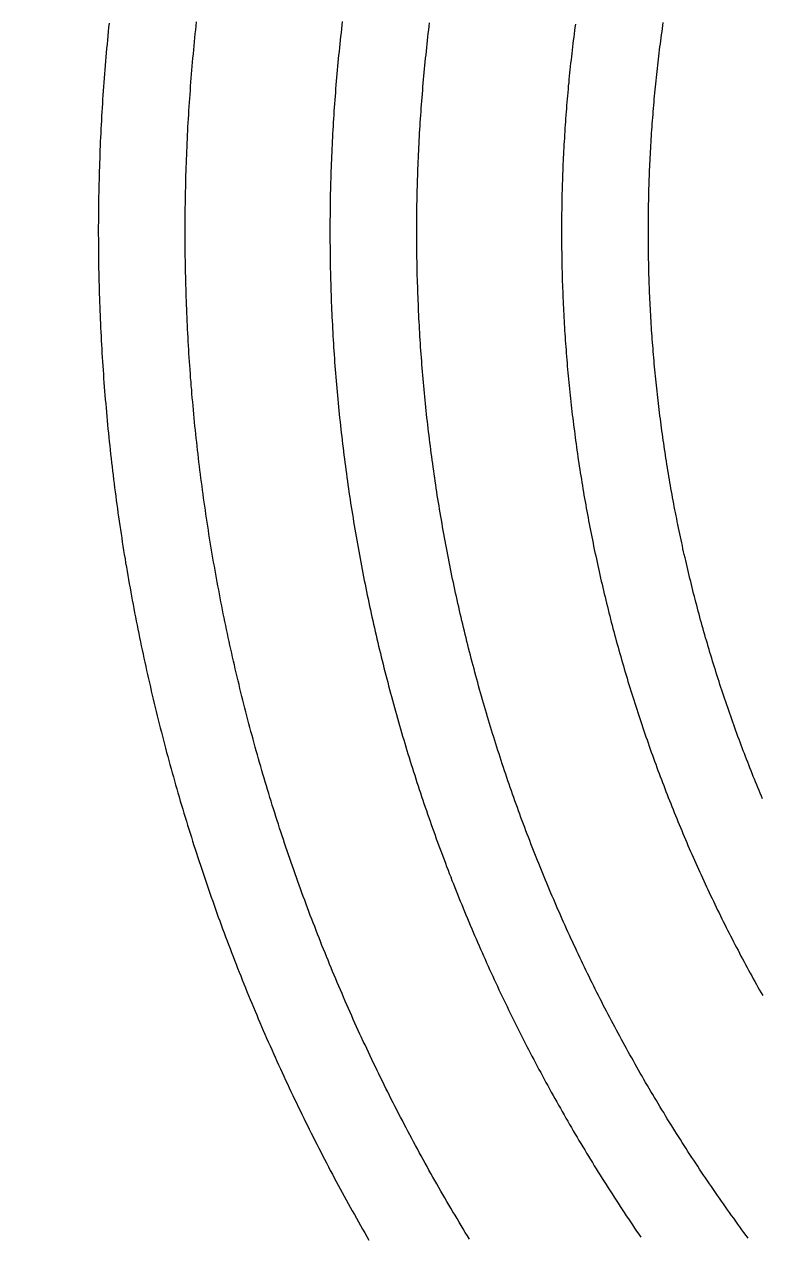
# Model space of a CAD drawing. Header units: inches. Extents: x -43479 to 56521, y -44741 to 59530.
# Drawn here: x 855 to 1873, y 37830 to 39505 of the extents above; entities that cross this region are included whole.
import ezdxf

# ---------------------------------------------------------------- set-up
doc = ezdxf.new("R2010")
doc.units = ezdxf.units.IN
doc.header["$MEASUREMENT"] = 0

# ---------------------------------------------------------------- blocks, each defined once
blk = doc.blocks.new('kanishk_spiralEditV1')
for points in [[(-28.2, 1094.1), (-28.8, 1099.9), (-29.4, 1105.7), (-29.9, 1111.6), (-30.5, 1117.4), (-31, 1123.2), (-31.6, 1129.1), (-32.1, 1134.9), (-32.6, 1140.7), (-33.1, 1146.6), (-33.6, 1152.4), (-34.1, 1158.2), (-34.5, 1164.1), (-35, 1169.9), (-35.4, 1175.7), (-35.9, 1181.6), (-36.3, 1187.4), (-36.7, 1193.3), (-37.1, 1199.1), (-37.4, 1204.9), (-37.8, 1210.8), (-38.2, 1216.6), (-38.5, 1222.5), (-38.8, 1228.3), (-39.1, 1234.2), (-39.4, 1240), (-39.7, 1245.8), (-40, 1251.7), (-40.3, 1257.5), (-40.5, 1263.4), (-40.8, 1269.2), (-41, 1275.1), (-41.2, 1280.9), (-41.4, 1286.8), (-41.6, 1292.6), (-41.8, 1298.5), (-42, 1304.3), (-42.1, 1310.2), (-42.3, 1316), (-42.4, 1321.8), (-42.5, 1327.7), (-42.6, 1333.5), (-42.7, 1339.4), (-42.8, 1345.2), (-42.9, 1351.1), (-43, 1356.9), (-43, 1362.8), (-43, 1368.6), (-43.1, 1374.5), (-43.1, 1380.3), (-43.1, 1386.2), (-43, 1392), (-43, 1397.9), (-43, 1403.7), (-42.9, 1409.5), (-42.9, 1415.4), (-42.8, 1421.2), (-42.7, 1427.1), (-42.6, 1432.9), (-42.5, 1438.8), (-42.4, 1444.6), (-42.2, 1450.4), (-42.1, 1456.3), (-41.9, 1462.1), (-41.7, 1468), (-41.6, 1473.8), (-41.4, 1479.7), (-41.1, 1485.5), (-40.9, 1491.3), (-40.7, 1497.2), (-40.4, 1503), (-40.2, 1508.8), (-39.9, 1514.7), (-39.6, 1520.5), (-39.3, 1526.3), (-39, 1532.2), (-38.7, 1538), (-38.4, 1543.8), (-38, 1549.7), (-37.7, 1555.5), (-37.3, 1561.3), (-36.9, 1567.1), (-36.5, 1573), (-36.1, 1578.8), (-35.7, 1584.6), (-35.3, 1590.4), (-34.8, 1596.3), (-34.4, 1602.1), (-33.9, 1607.9), (-33.4, 1613.7), (-32.9, 1619.5), (-32.4, 1625.4), (-31.9, 1631.2), (-31.4, 1637), (-30.8, 1642.8), (-30.3, 1648.6), (-29.7, 1654.4), (-29.2, 1660.2), (-28.6, 1666), (-28, 1671.8), (-27.3, 1677.6), (-26.7, 1683.4), (-26.1, 1689.2), (-25.4, 1695), (-24.8, 1700.8), (-24.1, 1706.6), (-23.4, 1712.4), (-22.7, 1718.2), (-22, 1724), (-21.3, 1729.8), (-20.6, 1735.6), (-19.8, 1741.4), (-19.1, 1747.1), (-18.3, 1752.9), (-17.5, 1758.7), (-16.7, 1764.5), (-15.9, 1770.3), (-15.1, 1776), (-14.2, 1781.8), (-13.4, 1787.6), (-12.6, 1793.3), (-11.7, 1799.1), (-10.8, 1804.9), (-9.9, 1810.6), (-9, 1816.4), (-8.1, 1822.1), (-7.2, 1827.9), (-6.2, 1833.6), (-5.3, 1839.4), (-4.3, 1845.1), (-3.3, 1850.9), (-2.4, 1856.6), (-1.4, 1862.4), (-0.3, 1868.1), (0.7, 1873.9), (1.7, 1879.6), (2.8, 1885.3), (3.8, 1891.1), (4.9, 1896.8), (6, 1902.5), (7.1, 1908.2), (8.2, 1913.9), (9.3, 1919.7), (10.4, 1925.4), (11.6, 1931.1), (12.7, 1936.8), (13.9, 1942.5), (15.1, 1948.2), (16.2, 1953.9), (17.5, 1959.6), (18.7, 1965.3), (19.9, 1971), (21.1, 1976.7), (22.4, 1982.4), (23.6, 1988.1), (24.9, 1993.7), (26.2, 1999.4), (27.5, 2005.1), (28.8, 2010.8), (30.1, 2016.4), (31.5, 2022.1), (32.8, 2027.8), (34.2, 2033.4), (35.5, 2039.1), (36.9, 2044.7), (38.3, 2050.4), (39.7, 2056), (41.1, 2061.7), (42.5, 2067.3), (44, 2073), (45.4, 2078.6), (46.9, 2084.2), (48.4, 2089.9), (49.8, 2095.5), (51.3, 2101.1), (52.9, 2106.7), (54.4, 2112.4), (55.9, 2118), (57.5, 2123.6), (59, 2129.2), (60.6, 2134.8), (62.2, 2140.4), (63.7, 2146), (65.3, 2151.6), (67, 2157.2), (68.6, 2162.7), (70.2, 2168.3), (71.9, 2173.9), (73.5, 2179.5), (75.2, 2185), (76.9, 2190.6), (78.6, 2196.2), (80.3, 2201.7), (82, 2207.3), (83.7, 2212.8), (85.5, 2218.4), (87.2, 2223.9), (89, 2229.5), (90.8, 2235), (92.6, 2240.5), (94.4, 2246.1), (96.2, 2251.6), (98, 2257.1), (99.8, 2262.6), (101.7, 2268.1), (103.5, 2273.6), (105.4, 2279.1), (107.3, 2284.6), (109.2, 2290.1), (111.1, 2295.6), (113, 2301.1), (114.9, 2306.6), (116.8, 2312.1), (118.8, 2317.5), (120.8, 2323), (122.7, 2328.5), (124.7, 2333.9), (126.7, 2339.4), (128.7, 2344.8), (130.7, 2350.3), (132.8, 2355.7), (134.8, 2361.2), (136.8, 2366.6), (138.9, 2372), (141, 2377.5), (143.1, 2382.9), (145.2, 2388.3), (147.3, 2393.7), (149.4, 2399.1), (151.5, 2404.5), (153.6, 2409.9), (155.8, 2415.3), (158, 2420.7), (160.1, 2426.1), (162.3, 2431.5), (164.5, 2436.8), (166.7, 2442.2), (168.9, 2447.6), (171.2, 2452.9), (173.4, 2458.3), (175.7, 2463.6), (177.9, 2469), (180.2, 2474.3), (182.5, 2479.6), (184.8, 2485), (187.1, 2490.3), (189.4, 2495.6), (191.7, 2500.9), (194.1, 2506.2), (196.4, 2511.5), (198.8, 2516.8), (201.2, 2522.1), (203.6, 2527.4), (206, 2532.7), (208.4, 2538), (210.8, 2543.2), (213.2, 2548.5), (215.6, 2553.8), (218.1, 2559), (220.6, 2564.3), (223, 2569.5), (225.5, 2574.8), (228, 2580), (230.5, 2585.2), (233, 2590.5), (235.6, 2595.7), (238.1, 2600.9), (240.6, 2606.1), (243.2, 2611.3), (245.8, 2616.5), (248.4, 2621.7), (250.9, 2626.9), (253.5, 2632.1), (256.2, 2637.2), (258.8, 2642.4), (261.4, 2647.6), (264.1, 2652.7), (266.7, 2657.9), (269.4, 2663), (272.1, 2668.2), (274.7, 2673.3), (277.4, 2678.4), (280.2, 2683.5), (282.9, 2688.7), (285.6, 2693.8), (288.3, 2698.9), (291.1, 2704), (293.9, 2709.1), (296.6, 2714.1), (299.4, 2719.2), (302.2, 2724.3), (305, 2729.4), (307.8, 2734.4), (310.7, 2739.5), (313.5, 2744.5), (316.3, 2749.6), (319.2, 2754.6), (322.1, 2759.6), (324.9, 2764.7), (327.8, 2769.7), (330.7, 2774.7)], [(294, 1091.6), (293.4, 1096.8), (292.8, 1101.9), (292.2, 1107.1), (291.6, 1112.2), (291.1, 1117.4), (290.5, 1122.5), (290, 1127.7), (289.5, 1132.9), (288.9, 1138), (288.4, 1143.2), (287.9, 1148.4), (287.5, 1153.5), (287, 1158.7), (286.5, 1163.8), (286.1, 1169), (285.6, 1174.2), (285.2, 1179.3), (284.8, 1184.5), (284.4, 1189.7), (284, 1194.9), (283.6, 1200), (283.2, 1205.2), (282.8, 1210.4), (282.5, 1215.5), (282.1, 1220.7), (281.8, 1225.9), (281.5, 1231.1), (281.2, 1236.2), (280.9, 1241.4), (280.6, 1246.6), (280.3, 1251.7), (280, 1256.9), (279.8, 1262.1), (279.5, 1267.3), (279.3, 1272.5), (279.1, 1277.6), (278.9, 1282.8), (278.7, 1288), (278.5, 1293.2), (278.3, 1298.3), (278.1, 1303.5), (278, 1308.7), (277.8, 1313.9), (277.7, 1319), (277.5, 1324.2), (277.4, 1329.4), (277.3, 1334.6), (277.2, 1339.8), (277.2, 1344.9), (277.1, 1350.1), (277, 1355.3), (277, 1360.5), (276.9, 1365.6), (276.9, 1370.8), (276.9, 1376), (276.9, 1381.2), (276.9, 1386.3), (276.9, 1391.5), (276.9, 1396.7), (277, 1401.9), (277, 1407), (277.1, 1412.2), (277.1, 1417.4), (277.2, 1422.6), (277.3, 1427.7), (277.4, 1432.9), (277.5, 1438.1), (277.6, 1443.3), (277.8, 1448.4), (277.9, 1453.6), (278.1, 1458.8), (278.2, 1464), (278.4, 1469.1), (278.6, 1474.3), (278.8, 1479.5), (279, 1484.6), (279.2, 1489.8), (279.5, 1495), (279.7, 1500.1), (280, 1505.3), (280.2, 1510.5), (280.5, 1515.6), (280.8, 1520.8), (281.1, 1525.9), (281.4, 1531.1), (281.7, 1536.3), (282, 1541.4), (282.4, 1546.6), (282.7, 1551.7), (283.1, 1556.9), (283.4, 1562), (283.8, 1567.2), (284.2, 1572.4), (284.6, 1577.5), (285, 1582.7), (285.5, 1587.8), (285.9, 1593), (286.3, 1598.1), (286.8, 1603.3), (287.3, 1608.4), (287.8, 1613.5), (288.2, 1618.7), (288.7, 1623.8), (289.3, 1629), (289.8, 1634.1), (290.3, 1639.2), (290.9, 1644.4), (291.4, 1649.5), (292, 1654.7), (292.6, 1659.8), (293.1, 1664.9), (293.7, 1670), (294.3, 1675.2), (295, 1680.3), (295.6, 1685.4), (296.2, 1690.5), (296.9, 1695.7), (297.5, 1700.8), (298.2, 1705.9), (298.9, 1711), (299.6, 1716.1), (300.3, 1721.3), (301, 1726.4), (301.7, 1731.5), (302.5, 1736.6), (303.2, 1741.7), (304, 1746.8), (304.8, 1751.9), (305.5, 1757), (306.3, 1762.1), (307.1, 1767.2), (307.9, 1772.3), (308.8, 1777.4), (309.6, 1782.5), (310.4, 1787.6), (311.3, 1792.7), (312.1, 1797.7), (313, 1802.8), (313.9, 1807.9), (314.8, 1813), (315.7, 1818.1), (316.6, 1823.1), (317.6, 1828.2), (318.5, 1833.3), (319.4, 1838.3), (320.4, 1843.4), (321.4, 1848.5), (322.4, 1853.5), (323.3, 1858.6), (324.3, 1863.7), (325.4, 1868.7), (326.4, 1873.8), (327.4, 1878.8), (328.5, 1883.9), (329.5, 1888.9), (330.6, 1894), (331.7, 1899), (332.7, 1904), (333.8, 1909.1), (334.9, 1914.1), (336.1, 1919.1), (337.2, 1924.2), (338.3, 1929.2), (339.5, 1934.2), (340.6, 1939.2), (341.8, 1944.2), (343, 1949.3), (344.2, 1954.3), (345.4, 1959.3), (346.6, 1964.3), (347.8, 1969.3), (349, 1974.3), (350.3, 1979.3), (351.5, 1984.3), (352.8, 1989.3), (354.1, 1994.3), (355.4, 1999.3), (356.7, 2004.2), (358, 2009.2), (359.3, 2014.2), (360.6, 2019.2), (361.9, 2024.1), (363.3, 2029.1), (364.6, 2034.1), (366, 2039), (367.4, 2044), (368.8, 2049), (370.2, 2053.9), (371.6, 2058.9), (373, 2063.8), (374.4, 2068.7), (375.9, 2073.7), (377.3, 2078.6), (378.8, 2083.6), (380.3, 2088.5), (381.7, 2093.4), (383.2, 2098.3), (384.7, 2103.3), (386.2, 2108.2), (387.8, 2113.1), (389.3, 2118), (390.8, 2122.9), (392.4, 2127.8), (394, 2132.7), (395.5, 2137.6), (397.1, 2142.5), (398.7, 2147.4), (400.3, 2152.3), (401.9, 2157.2), (403.5, 2162), (405.2, 2166.9), (406.8, 2171.8), (408.5, 2176.7), (410.1, 2181.5), (411.8, 2186.4), (413.5, 2191.2), (415.2, 2196.1), (416.9, 2200.9), (418.6, 2205.8), (420.3, 2210.6), (422.1, 2215.5), (423.8, 2220.3), (425.6, 2225.1), (427.3, 2230), (429.1, 2234.8), (430.9, 2239.6), (432.7, 2244.4), (434.5, 2249.2), (436.3, 2254), (438.1, 2258.8), (440, 2263.6), (441.8, 2268.4), (443.7, 2273.2), (445.5, 2278), (447.4, 2282.8), (449.3, 2287.6), (451.2, 2292.3), (453.1, 2297.1), (455, 2301.9), (456.9, 2306.6), (458.9, 2311.4), (460.8, 2316.1), (462.8, 2320.9), (464.7, 2325.6), (466.7, 2330.4), (468.7, 2335.1), (470.7, 2339.8), (472.7, 2344.6), (474.7, 2349.3), (476.7, 2354), (478.8, 2358.7), (480.8, 2363.4), (482.9, 2368.1), (484.9, 2372.8), (487, 2377.5), (489.1, 2382.2), (491.2, 2386.9), (493.3, 2391.6), (495.4, 2396.3), (497.5, 2400.9), (499.6, 2405.6), (501.8, 2410.3), (503.9, 2414.9), (506.1, 2419.6), (508.2, 2424.2), (510.4, 2428.9), (512.6, 2433.5), (514.8, 2438.2), (517, 2442.8), (519.2, 2447.4), (521.5, 2452), (523.7, 2456.6), (525.9, 2461.3), (528.2, 2465.9), (530.5, 2470.5), (532.7, 2475.1), (535, 2479.6), (537.3, 2484.2), (539.6, 2488.8), (541.9, 2493.4), (544.3, 2498), (546.6, 2502.5), (548.9, 2507.1), (551.3, 2511.6), (553.6, 2516.2), (556, 2520.7), (558.4, 2525.3), (560.8, 2529.8), (563.2, 2534.3), (565.6, 2538.9), (568, 2543.4), (570.4, 2547.9), (572.9, 2552.4), (575.3, 2556.9), (577.8, 2561.4), (580.2, 2565.9), (582.7, 2570.4), (585.2, 2574.9), (587.7, 2579.3), (590.2, 2583.8), (592.7, 2588.3), (595.2, 2592.7), (597.7, 2597.2), (600.3, 2601.6), (602.8, 2606.1), (605.4, 2610.5), (607.9, 2614.9), (610.5, 2619.4), (613.1, 2623.8), (615.7, 2628.2), (618.3, 2632.6), (620.9, 2637), (623.5, 2641.4), (626.1, 2645.8), (628.8, 2650.2), (631.4, 2654.6), (634.1, 2659), (636.7, 2663.3), (639.4, 2667.7), (642.1, 2672), (644.8, 2676.4), (647.5, 2680.7), (650.2, 2685.1), (652.9, 2689.4), (655.6, 2693.8), (658.4, 2698.1), (661.1, 2702.4), (663.9, 2706.7), (666.6, 2711), (669.4, 2715.3), (672.2, 2719.6), (675, 2723.9), (677.8, 2728.2), (680.6, 2732.4), (683.4, 2736.7), (686.2, 2741), (689.1, 2745.2), (691.9, 2749.5), (694.8, 2753.7), (697.6, 2758), (700.5, 2762.2), (703.4, 2766.4), (706.2, 2770.6)], [(616, 1095.3), (615.4, 1099.8), (614.8, 1104.3), (614.2, 1108.8), (613.6, 1113.3), (613.1, 1117.8), (612.5, 1122.2), (612, 1126.7), (611.5, 1131.2), (610.9, 1135.7), (610.4, 1140.2), (609.9, 1144.7), (609.4, 1149.2), (608.9, 1153.7), (608.5, 1158.2), (608, 1162.7), (607.5, 1167.1), (607.1, 1171.6), (606.7, 1176.1), (606.2, 1180.6), (605.8, 1185.1), (605.4, 1189.6), (605, 1194.1), (604.6, 1198.6), (604.2, 1203.1), (603.9, 1207.6), (603.5, 1212.1), (603.2, 1216.6), (602.8, 1221.1), (602.5, 1225.6), (602.2, 1230.1), (601.8, 1234.6), (601.5, 1239.1), (601.2, 1243.6), (601, 1248.2), (600.7, 1252.7), (600.4, 1257.2), (600.2, 1261.7), (599.9, 1266.2), (599.7, 1270.7), (599.4, 1275.2), (599.2, 1279.7), (599, 1284.2), (598.8, 1288.7), (598.6, 1293.2), (598.4, 1297.7), (598.3, 1302.2), (598.1, 1306.7), (598, 1311.2), (597.8, 1315.8), (597.7, 1320.3), (597.6, 1324.8), (597.4, 1329.3), (597.3, 1333.8), (597.2, 1338.3), (597.1, 1342.8), (597.1, 1347.3), (597, 1351.8), (596.9, 1356.3), (596.9, 1360.8), (596.9, 1365.3), (596.8, 1369.8), (596.8, 1374.4), (596.8, 1378.9), (596.8, 1383.4), (596.8, 1387.9), (596.8, 1392.4), (596.8, 1396.9), (596.9, 1401.4), (596.9, 1405.9), (597, 1410.4), (597, 1414.9), (597.1, 1419.4), (597.2, 1423.9), (597.3, 1428.4), (597.4, 1432.9), (597.5, 1437.4), (597.6, 1441.9), (597.8, 1446.4), (597.9, 1450.9), (598, 1455.4), (598.2, 1459.9), (598.4, 1464.4), (598.5, 1468.9), (598.7, 1473.4), (598.9, 1477.9), (599.1, 1482.4), (599.4, 1486.9), (599.6, 1491.4), (599.8, 1495.9), (600.1, 1500.4), (600.3, 1504.9), (600.6, 1509.4), (600.8, 1513.9), (601.1, 1518.4), (601.4, 1522.9), (601.7, 1527.4), (602, 1531.8), (602.3, 1536.3), (602.7, 1540.8), (603, 1545.3), (603.4, 1549.8), (603.7, 1554.3), (604.1, 1558.8), (604.4, 1563.2), (604.8, 1567.7), (605.2, 1572.2), (605.6, 1576.7), (606, 1581.2), (606.5, 1585.6), (606.9, 1590.1), (607.3, 1594.6), (607.8, 1599.1), (608.2, 1603.5), (608.7, 1608), (609.2, 1612.5), (609.7, 1616.9), (610.2, 1621.4), (610.7, 1625.9), (611.2, 1630.3), (611.7, 1634.8), (612.2, 1639.3), (612.8, 1643.7), (613.3, 1648.2), (613.9, 1652.6), (614.5, 1657.1), (615.1, 1661.6), (615.6, 1666), (616.2, 1670.5), (616.9, 1674.9), (617.5, 1679.4), (618.1, 1683.8), (618.7, 1688.3), (619.4, 1692.7), (620, 1697.1), (620.7, 1701.6), (621.4, 1706), (622.1, 1710.5), (622.7, 1714.9), (623.4, 1719.3), (624.2, 1723.8), (624.9, 1728.2), (625.6, 1732.6), (626.3, 1737.1), (627.1, 1741.5), (627.8, 1745.9), (628.6, 1750.3), (629.4, 1754.8), (630.2, 1759.2), (631, 1763.6), (631.8, 1768), (632.6, 1772.4), (633.4, 1776.8), (634.2, 1781.2), (635.1, 1785.6), (635.9, 1790), (636.8, 1794.5), (637.6, 1798.9), (638.5, 1803.3), (639.4, 1807.7), (640.3, 1812), (641.2, 1816.4), (642.1, 1820.8), (643, 1825.2), (644, 1829.6), (644.9, 1834), (645.9, 1838.4), (646.8, 1842.8), (647.8, 1847.1), (648.8, 1851.5), (649.7, 1855.9), (650.7, 1860.3), (651.7, 1864.6), (652.8, 1869), (653.8, 1873.3), (654.8, 1877.7), (655.9, 1882.1), (656.9, 1886.4), (658, 1890.8), (659, 1895.1), (660.1, 1899.5), (661.2, 1903.8), (662.3, 1908.2), (663.4, 1912.5), (664.5, 1916.9), (665.6, 1921.2), (666.8, 1925.5), (667.9, 1929.9), (669, 1934.2), (670.2, 1938.5), (671.4, 1942.8), (672.5, 1947.2), (673.7, 1951.5), (674.9, 1955.8), (676.1, 1960.1), (677.3, 1964.4), (678.6, 1968.7), (679.8, 1973), (681, 1977.3), (682.3, 1981.6), (683.5, 1985.9), (684.8, 1990.2), (686.1, 1994.5), (687.4, 1998.8), (688.6, 2003.1), (690, 2007.4), (691.3, 2011.6), (692.6, 2015.9), (693.9, 2020.2), (695.2, 2024.5), (696.6, 2028.7), (697.9, 2033), (699.3, 2037.3), (700.7, 2041.5), (702.1, 2045.8), (703.5, 2050), (704.9, 2054.3), (706.3, 2058.5), (707.7, 2062.8), (709.1, 2067), (710.5, 2071.2), (712, 2075.5), (713.4, 2079.7), (714.9, 2083.9), (716.4, 2088.1), (717.8, 2092.4), (719.3, 2096.6), (720.8, 2100.8), (722.3, 2105), (723.8, 2109.2), (725.4, 2113.4), (726.9, 2117.6), (728.4, 2121.8), (730, 2126), (731.5, 2130.2), (733.1, 2134.4), (734.7, 2138.6), (736.3, 2142.7), (737.9, 2146.9), (739.5, 2151.1), (741.1, 2155.2), (742.7, 2159.4), (744.3, 2163.6), (745.9, 2167.7), (747.6, 2171.9), (749.2, 2176), (750.9, 2180.2), (752.6, 2184.3), (754.2, 2188.5), (755.9, 2192.6), (757.6, 2196.7), (759.3, 2200.8), (761, 2205), (762.8, 2209.1), (764.5, 2213.2), (766.2, 2217.3), (768, 2221.4), (769.7, 2225.5), (771.5, 2229.6), (773.3, 2233.7), (775, 2237.8), (776.8, 2241.9), (778.6, 2246), (780.4, 2250.1), (782.2, 2254.2), (784.1, 2258.2), (785.9, 2262.3), (787.7, 2266.4), (789.6, 2270.4), (791.4, 2274.5), (793.3, 2278.5), (795.2, 2282.6), (797.1, 2286.6), (799, 2290.7), (800.9, 2294.7), (802.8, 2298.7), (804.7, 2302.8), (806.6, 2306.8), (808.5, 2310.8), (810.5, 2314.8), (812.4, 2318.8), (814.4, 2322.8), (816.3, 2326.8), (818.3, 2330.8), (820.3, 2334.8), (822.3, 2338.8), (824.3, 2342.8), (826.3, 2346.8), (828.3, 2350.7), (830.3, 2354.7), (832.4, 2358.7), (834.4, 2362.6), (836.4, 2366.6), (838.5, 2370.6), (840.6, 2374.5), (842.6, 2378.4), (844.7, 2382.4), (846.8, 2386.3), (848.9, 2390.3), (851, 2394.2), (853.1, 2398.1), (855.2, 2402), (857.4, 2405.9), (859.5, 2409.8), (861.6, 2413.7), (863.8, 2417.6), (866, 2421.5), (868.1, 2425.4), (870.3, 2429.3), (872.5, 2433.2), (874.7, 2437.1)], [(874.5, 2165.4), (872.9, 2161.5), (871.3, 2157.6), (869.7, 2153.7), (868, 2149.8), (866.4, 2145.9), (864.9, 2142), (863.3, 2138.1), (861.7, 2134.2), (860.1, 2130.3), (858.6, 2126.4), (857, 2122.4), (855.5, 2118.5), (854, 2114.6), (852.4, 2110.7), (850.9, 2106.7), (849.4, 2102.8), (847.9, 2098.8), (846.4, 2094.9), (844.9, 2091), (843.5, 2087), (842, 2083.1), (840.5, 2079.1), (839.1, 2075.1), (837.7, 2071.2), (836.2, 2067.2), (834.8, 2063.2), (833.4, 2059.3), (832, 2055.3), (830.6, 2051.3), (829.2, 2047.3), (827.8, 2043.3), (826.4, 2039.3), (825, 2035.3), (823.7, 2031.4), (822.3, 2027.4), (821, 2023.3), (819.7, 2019.3), (818.3, 2015.3), (817, 2011.3), (815.7, 2007.3), (814.4, 2003.3), (813.1, 1999.3), (811.8, 1995.3), (810.5, 1991.2), (809.3, 1987.2), (808, 1983.2), (806.8, 1979.1), (805.5, 1975.1), (804.3, 1971.1), (803.1, 1967), (801.9, 1963), (800.6, 1958.9), (799.4, 1954.9), (798.3, 1950.8), (797.1, 1946.8), (795.9, 1942.7), (794.7, 1938.6), (793.6, 1934.6), (792.4, 1930.5), (791.3, 1926.4), (790.1, 1922.4), (789, 1918.3), (787.9, 1914.2), (786.8, 1910.1), (785.7, 1906.1), (784.6, 1902), (783.5, 1897.9), (782.5, 1893.8), (781.4, 1889.7), (780.3, 1885.6), (779.3, 1881.5), (778.2, 1877.4), (777.2, 1873.3), (776.2, 1869.2), (775.2, 1865.1), (774.2, 1861), (773.2, 1856.9), (772.2, 1852.8), (771.2, 1848.6), (770.2, 1844.5), (769.3, 1840.4), (768.3, 1836.3), (767.4, 1832.2), (766.4, 1828), (765.5, 1823.9), (764.6, 1819.8), (763.7, 1815.6), (762.8, 1811.5), (761.9, 1807.4), (761, 1803.2), (760.1, 1799.1), (759.3, 1794.9), (758.4, 1790.8), (757.5, 1786.6), (756.7, 1782.5), (755.9, 1778.3), (755.1, 1774.2), (754.2, 1770), (753.4, 1765.9), (752.6, 1761.7), (751.8, 1757.6), (751.1, 1753.4), (750.3, 1749.2), (749.5, 1745.1), (748.8, 1740.9), (748, 1736.7), (747.3, 1732.6), (746.6, 1728.4), (745.8, 1724.2), (745.1, 1720), (744.4, 1715.8), (743.7, 1711.7), (743, 1707.5), (742.4, 1703.3), (741.7, 1699.1), (741, 1694.9), (740.4, 1690.7), (739.8, 1686.5), (739.1, 1682.4), (738.5, 1678.2), (737.9, 1674), (737.3, 1669.8), (736.7, 1665.6), (736.1, 1661.4), (735.5, 1657.2), (734.9, 1653), (734.4, 1648.8), (733.8, 1644.6), (733.3, 1640.3), (732.7, 1636.1), (732.2, 1631.9), (731.7, 1627.7), (731.2, 1623.5), (730.7, 1619.3), (730.2, 1615.1), (729.7, 1610.9), (729.2, 1606.6), (728.8, 1602.4), (728.3, 1598.2), (727.9, 1594), (727.4, 1589.8), (727, 1585.5), (726.6, 1581.3), (726.2, 1577.1), (725.8, 1572.9), (725.4, 1568.6), (725, 1564.4), (724.6, 1560.2), (724.2, 1556), (723.9, 1551.7), (723.5, 1547.5), (723.2, 1543.3), (722.8, 1539), (722.5, 1534.8), (722.2, 1530.6), (721.9, 1526.3), (721.6, 1522.1), (721.3, 1517.8), (721, 1513.6), (720.8, 1509.4), (720.5, 1505.1), (720.2, 1500.9), (720, 1496.6), (719.8, 1492.4), (719.5, 1488.1), (719.3, 1483.9), (719.1, 1479.7), (718.9, 1475.4), (718.7, 1471.2), (718.5, 1466.9), (718.4, 1462.7), (718.2, 1458.4), (718, 1454.2), (717.9, 1449.9), (717.8, 1445.7), (717.6, 1441.4), (717.5, 1437.2), (717.4, 1432.9), (717.3, 1428.7), (717.2, 1424.4), (717.1, 1420.2), (717, 1415.9), (717, 1411.7), (716.9, 1407.4), (716.9, 1403.1), (716.8, 1398.9), (716.8, 1394.6), (716.8, 1390.4), (716.8, 1386.1), (716.8, 1381.9), (716.8, 1377.6), (716.8, 1373.4), (716.8, 1369.1), (716.8, 1364.8), (716.9, 1360.6), (716.9, 1356.3), (717, 1352.1), (717, 1347.8), (717.1, 1343.6), (717.2, 1339.3), (717.3, 1335.1), (717.4, 1330.8), (717.5, 1326.5), (717.6, 1322.3), (717.8, 1318), (717.9, 1313.8), (718, 1309.5), (718.2, 1305.3), (718.4, 1301), (718.5, 1296.7), (718.7, 1292.5), (718.9, 1288.2), (719.1, 1284), (719.3, 1279.7), (719.6, 1275.5), (719.8, 1271.2), (720, 1267), (720.3, 1262.7), (720.5, 1258.4), (720.8, 1254.2), (721.1, 1249.9), (721.3, 1245.7), (721.6, 1241.4), (721.9, 1237.2), (722.2, 1232.9), (722.5, 1228.7), (722.9, 1224.4), (723.2, 1220.2), (723.6, 1215.9), (723.9, 1211.7), (724.3, 1207.4), (724.6, 1203.2), (725, 1198.9), (725.4, 1194.7), (725.8, 1190.4), (726.2, 1186.2), (726.6, 1181.9), (727.1, 1177.7), (727.5, 1173.4), (727.9, 1169.2), (728.4, 1165), (728.8, 1160.7), (729.3, 1156.5), (729.8, 1152.2), (730.3, 1148), (730.8, 1143.8), (731.3, 1139.5), (731.8, 1135.3), (732.3, 1131), (732.8, 1126.8), (733.4, 1122.6), (733.9, 1118.3), (734.5, 1114.1), (735.1, 1109.9), (735.6, 1105.6), (736.2, 1101.4), (736.8, 1097.2), (737.4, 1093)], [(854.6, 2772.1), (851.7, 2768.2), (848.8, 2764.3), (846, 2760.4), (843.1, 2756.4), (840.2, 2752.5), (837.4, 2748.6), (834.6, 2744.6), (831.7, 2740.7), (828.9, 2736.7), (826.1, 2732.8), (823.3, 2728.8), (820.5, 2724.8), (817.7, 2720.8), (814.9, 2716.9), (812.1, 2712.9), (809.4, 2708.9), (806.6, 2704.9), (803.9, 2700.9), (801.1, 2696.8), (798.4, 2692.8), (795.7, 2688.8), (792.9, 2684.8), (790.2, 2680.7), (787.5, 2676.7), (784.9, 2672.6), (782.2, 2668.6), (779.5, 2664.5), (776.8, 2660.4), (774.2, 2656.4), (771.5, 2652.3), (768.9, 2648.2), (766.3, 2644.1), (763.6, 2640), (761, 2635.9), (758.4, 2631.8), (755.8, 2627.7), (753.2, 2623.6), (750.6, 2619.4), (748.1, 2615.3), (745.5, 2611.2), (742.9, 2607), (740.4, 2602.9), (737.9, 2598.7), (735.3, 2594.6), (732.8, 2590.4), (730.3, 2586.2), (727.8, 2582.1), (725.3, 2577.9), (722.8, 2573.7), (720.3, 2569.5), (717.9, 2565.3), (715.4, 2561.1), (713, 2556.9), (710.5, 2552.7), (708.1, 2548.5), (705.6, 2544.3), (703.2, 2540), (700.8, 2535.8), (698.4, 2531.6), (696, 2527.3), (693.7, 2523.1), (691.3, 2518.8), (688.9, 2514.6), (686.6, 2510.3), (684.2, 2506), (681.9, 2501.8), (679.5, 2497.5), (677.2, 2493.2), (674.9, 2488.9), (672.6, 2484.6), (670.3, 2480.3), (668, 2476), (665.8, 2471.7), (663.5, 2467.4), (661.2, 2463.1), (659, 2458.7), (656.7, 2454.4), (654.5, 2450.1), (652.3, 2445.7), (650.1, 2441.4), (647.9, 2437), (645.7, 2432.7), (643.5, 2428.3), (641.3, 2424), (639.2, 2419.6), (637, 2415.2), (634.8, 2410.8), (632.7, 2406.5), (630.6, 2402.1), (628.5, 2397.7), (626.3, 2393.3), (624.2, 2388.9), (622.1, 2384.5), (620.1, 2380.1), (618, 2375.7), (615.9, 2371.2), (613.9, 2366.8), (611.8, 2362.4), (609.8, 2358), (607.7, 2353.5), (605.7, 2349.1), (603.7, 2344.6), (601.7, 2340.2), (599.7, 2335.7), (597.7, 2331.3), (595.7, 2326.8), (593.8, 2322.3), (591.8, 2317.9), (589.9, 2313.4), (587.9, 2308.9), (586, 2304.4), (584.1, 2299.9), (582.2, 2295.4), (580.3, 2290.9), (578.4, 2286.4), (576.5, 2281.9), (574.6, 2277.4), (572.8, 2272.9), (570.9, 2268.4), (569.1, 2263.9), (567.2, 2259.3), (565.4, 2254.8), (563.6, 2250.3), (561.8, 2245.7), (560, 2241.2), (558.2, 2236.7), (556.4, 2232.1), (554.6, 2227.5), (552.9, 2223), (551.1, 2218.4), (549.4, 2213.9), (547.7, 2209.3), (545.9, 2204.7), (544.2, 2200.1), (542.5, 2195.6), (540.8, 2191), (539.1, 2186.4), (537.5, 2181.8), (535.8, 2177.2), (534.2, 2172.6), (532.5, 2168), (530.9, 2163.4), (529.2, 2158.8), (527.6, 2154.2), (526, 2149.5), (524.4, 2144.9), (522.8, 2140.3), (521.3, 2135.7), (519.7, 2131), (518.1, 2126.4), (516.6, 2121.8), (515, 2117.1), (513.5, 2112.5), (512, 2107.8), (510.5, 2103.2), (509, 2098.5), (507.5, 2093.9), (506, 2089.2), (504.5, 2084.5), (503.1, 2079.9), (501.6, 2075.2), (500.2, 2070.5), (498.7, 2065.8), (497.3, 2061.2), (495.9, 2056.5), (494.5, 2051.8), (493.1, 2047.1), (491.7, 2042.4), (490.4, 2037.7), (489, 2033), (487.6, 2028.3), (486.3, 2023.6), (485, 2018.9), (483.6, 2014.2), (482.3, 2009.4), (481, 2004.7), (479.7, 2000), (478.4, 1995.3), (477.1, 1990.5), (475.9, 1985.8), (474.6, 1981.1), (473.4, 1976.3), (472.1, 1971.6), (470.9, 1966.9), (469.7, 1962.1), (468.5, 1957.4), (467.3, 1952.6), (466.1, 1947.9), (464.9, 1943.1), (463.8, 1938.4), (462.6, 1933.6), (461.4, 1928.8), (460.3, 1924.1), (459.2, 1919.3), (458.1, 1914.5), (457, 1909.7), (455.9, 1905), (454.8, 1900.2), (453.7, 1895.4), (452.6, 1890.6), (451.6, 1885.8), (450.5, 1881.1), (449.5, 1876.3), (448.5, 1871.5), (447.4, 1866.7), (446.4, 1861.9), (445.4, 1857.1), (444.4, 1852.3), (443.5, 1847.5), (442.5, 1842.7), (441.5, 1837.8), (440.6, 1833), (439.6, 1828.2), (438.7, 1823.4), (437.8, 1818.6), (436.9, 1813.8), (436, 1808.9), (435.1, 1804.1), (434.2, 1799.3), (433.4, 1794.5), (432.5, 1789.6), (431.7, 1784.8), (430.8, 1780), (430, 1775.1), (429.2, 1770.3), (428.4, 1765.4), (427.6, 1760.6), (426.8, 1755.8), (426, 1750.9), (425.2, 1746.1), (424.5, 1741.2), (423.7, 1736.4), (423, 1731.5), (422.3, 1726.6), (421.6, 1721.8), (420.9, 1716.9), (420.2, 1712.1), (419.5, 1707.2), (418.8, 1702.3), (418.1, 1697.5), (417.5, 1692.6), (416.8, 1687.7), (416.2, 1682.9), (415.6, 1678), (415, 1673.1), (414.4, 1668.3), (413.8, 1663.4), (413.2, 1658.5), (412.6, 1653.6), (412, 1648.7), (411.5, 1643.9), (410.9, 1639), (410.4, 1634.1), (409.9, 1629.2), (409.4, 1624.3), (408.9, 1619.4), (408.4, 1614.5), (407.9, 1609.6), (407.4, 1604.8), (407, 1599.9), (406.5, 1595), (406.1, 1590.1), (405.6, 1585.2), (405.2, 1580.3), (404.8, 1575.4), (404.4, 1570.5), (404, 1565.6), (403.7, 1560.7), (403.3, 1555.8), (402.9, 1550.9), (402.6, 1546), (402.2, 1541.1), (401.9, 1536.1), (401.6, 1531.2), (401.3, 1526.3), (401, 1521.4), (400.7, 1516.5), (400.4, 1511.6), (400.2, 1506.7), (399.9, 1501.8), (399.7, 1496.9), (399.4, 1491.9), (399.2, 1487), (399, 1482.1), (398.8, 1477.2), (398.6, 1472.3), (398.4, 1467.4), (398.2, 1462.4), (398.1, 1457.5), (397.9, 1452.6), (397.8, 1447.7), (397.6, 1442.8), (397.5, 1437.8), (397.4, 1432.9), (397.3, 1428), (397.2, 1423.1), (397.1, 1418.2), (397.1, 1413.2), (397, 1408.3), (396.9, 1403.4), (396.9, 1398.5), (396.9, 1393.5), (396.9, 1388.6), (396.8, 1383.7), (396.8, 1378.8), (396.9, 1373.8), (396.9, 1368.9), (396.9, 1364), (397, 1359.1), (397, 1354.1), (397.1, 1349.2), (397.1, 1344.3), (397.2, 1339.3), (397.3, 1334.4), (397.4, 1329.5), (397.5, 1324.6), (397.7, 1319.6), (397.8, 1314.7), (398, 1309.8), (398.1, 1304.9), (398.3, 1299.9), (398.5, 1295), (398.6, 1290.1), (398.8, 1285.2), (399, 1280.2), (399.3, 1275.3), (399.5, 1270.4), (399.7, 1265.5), (400, 1260.5), (400.2, 1255.6), (400.5, 1250.7), (400.8, 1245.8), (401.1, 1240.8), (401.4, 1235.9), (401.7, 1231), (402, 1226.1), (402.4, 1221.2), (402.7, 1216.2), (403, 1211.3), (403.4, 1206.4), (403.8, 1201.5), (404.2, 1196.6), (404.6, 1191.6), (405, 1186.7), (405.4, 1181.8), (405.8, 1176.9), (406.2, 1172), (406.7, 1167.1), (407.1, 1162.1), (407.6, 1157.2), (408.1, 1152.3), (408.6, 1147.4), (409.1, 1142.5), (409.6, 1137.6), (410.1, 1132.7), (410.6, 1127.8), (411.2, 1122.9), (411.7, 1118), (412.3, 1113), (412.8, 1108.1), (413.4, 1103.2), (414, 1098.3), (414.6, 1093.4)], [(469.7, 2773.5), (466.8, 2768.8), (463.9, 2764.1), (461.1, 2759.3), (458.2, 2754.6), (455.4, 2749.8), (452.5, 2745.1), (449.7, 2740.3), (446.8, 2735.6), (444, 2730.8), (441.2, 2726), (438.4, 2721.2), (435.6, 2716.5), (432.9, 2711.7), (430.1, 2706.9), (427.3, 2702.1), (424.6, 2697.2), (421.9, 2692.4), (419.1, 2687.6), (416.4, 2682.8), (413.7, 2677.9), (411, 2673.1), (408.3, 2668.3), (405.6, 2663.4), (403, 2658.5), (400.3, 2653.7), (397.7, 2648.8), (395, 2643.9), (392.4, 2639.1), (389.8, 2634.2), (387.2, 2629.3), (384.6, 2624.4), (382, 2619.5), (379.4, 2614.6), (376.9, 2609.7), (374.3, 2604.7), (371.8, 2599.8), (369.2, 2594.9), (366.7, 2589.9), (364.2, 2585), (361.7, 2580.1), (359.2, 2575.1), (356.7, 2570.1), (354.2, 2565.2), (351.8, 2560.2), (349.3, 2555.2), (346.9, 2550.3), (344.5, 2545.3), (342, 2540.3), (339.6, 2535.3), (337.2, 2530.3), (334.8, 2525.3), (332.5, 2520.3), (330.1, 2515.2), (327.7, 2510.2), (325.4, 2505.2), (323, 2500.2), (320.7, 2495.1), (318.4, 2490.1), (316.1, 2485), (313.8, 2480), (311.5, 2474.9), (309.2, 2469.9), (307, 2464.8), (304.7, 2459.7), (302.5, 2454.7), (300.2, 2449.6), (298, 2444.5), (295.8, 2439.4), (293.6, 2434.3), (291.4, 2429.2), (289.2, 2424.1), (287.1, 2419), (284.9, 2413.9), (282.7, 2408.7), (280.6, 2403.6), (278.5, 2398.5), (276.4, 2393.4), (274.3, 2388.2), (272.2, 2383.1), (270.1, 2377.9), (268, 2372.8), (265.9, 2367.6), (263.9, 2362.4), (261.9, 2357.3), (259.8, 2352.1), (257.8, 2346.9), (255.8, 2341.8), (253.8, 2336.6), (251.8, 2331.4), (249.8, 2326.2), (247.9, 2321), (245.9, 2315.8), (244, 2310.6), (242, 2305.4), (240.1, 2300.2), (238.2, 2294.9), (236.3, 2289.7), (234.4, 2284.5), (232.5, 2279.3), (230.7, 2274), (228.8, 2268.8), (227, 2263.5), (225.1, 2258.3), (223.3, 2253), (221.5, 2247.8), (219.7, 2242.5), (217.9, 2237.3), (216.1, 2232), (214.3, 2226.7), (212.6, 2221.5), (210.8, 2216.2), (209.1, 2210.9), (207.4, 2205.6), (205.7, 2200.3), (203.9, 2195), (202.3, 2189.7), (200.6, 2184.4), (198.9, 2179.1), (197.2, 2173.8), (195.6, 2168.5), (194, 2163.2), (192.3, 2157.9), (190.7, 2152.5), (189.1, 2147.2), (187.5, 2141.9), (185.9, 2136.5), (184.4, 2131.2), (182.8, 2125.9), (181.3, 2120.5), (179.7, 2115.2), (178.2, 2109.8), (176.7, 2104.5), (175.2, 2099.1), (173.7, 2093.7), (172.2, 2088.4), (170.7, 2083), (169.3, 2077.6), (167.8, 2072.3), (166.4, 2066.9), (165, 2061.5), (163.5, 2056.1), (162.1, 2050.7), (160.7, 2045.3), (159.4, 2039.9), (158, 2034.5), (156.6, 2029.1), (155.3, 2023.7), (154, 2018.3), (152.6, 2012.9), (151.3, 2007.5), (150, 2002.1), (148.7, 1996.7), (147.4, 1991.2), (146.2, 1985.8), (144.9, 1980.4), (143.7, 1975), (142.4, 1969.5), (141.2, 1964.1), (140, 1958.7), (138.8, 1953.2), (137.6, 1947.8), (136.4, 1942.3), (135.3, 1936.9), (134.1, 1931.4), (133, 1926), (131.8, 1920.5), (130.7, 1915.1), (129.6, 1909.6), (128.5, 1904.1), (127.4, 1898.7), (126.4, 1893.2), (125.3, 1887.7), (124.2, 1882.2), (123.2, 1876.8), (122.2, 1871.3), (121.2, 1865.8), (120.2, 1860.3), (119.2, 1854.8), (118.2, 1849.3), (117.2, 1843.9), (116.2, 1838.4), (115.3, 1832.9), (114.4, 1827.4), (113.4, 1821.9), (112.5, 1816.4), (111.6, 1810.9), (110.7, 1805.4), (109.8, 1799.8), (109, 1794.3), (108.1, 1788.8), (107.3, 1783.3), (106.4, 1777.8), (105.6, 1772.3), (104.8, 1766.8), (104, 1761.2), (103.2, 1755.7), (102.4, 1750.2), (101.7, 1744.7), (100.9, 1739.1), (100.2, 1733.6), (99.5, 1728.1), (98.7, 1722.5), (98, 1717), (97.3, 1711.5), (96.6, 1705.9), (96, 1700.4), (95.3, 1694.8), (94.7, 1689.3), (94, 1683.7), (93.4, 1678.2), (92.8, 1672.6), (92.2, 1667.1), (91.6, 1661.5), (91, 1656), (90.4, 1650.4), (89.9, 1644.9), (89.3, 1639.3), (88.8, 1633.8), (88.3, 1628.2), (87.8, 1622.6), (87.3, 1617.1), (86.8, 1611.5), (86.3, 1605.9), (85.9, 1600.4), (85.4, 1594.8), (85, 1589.2), (84.5, 1583.7), (84.1, 1578.1), (83.7, 1572.5), (83.3, 1566.9), (82.9, 1561.4), (82.6, 1555.8), (82.2, 1550.2), (81.9, 1544.6), (81.5, 1539.1), (81.2, 1533.5), (80.9, 1527.9), (80.6, 1522.3), (80.3, 1516.7), (80, 1511.2), (79.8, 1505.6), (79.5, 1500), (79.3, 1494.4), (79.1, 1488.8), (78.8, 1483.2), (78.6, 1477.6), (78.4, 1472.1), (78.3, 1466.5), (78.1, 1460.9), (77.9, 1455.3), (77.8, 1449.7), (77.6, 1444.1), (77.5, 1438.5), (77.4, 1432.9), (77.3, 1427.3), (77.2, 1421.7), (77.1, 1416.1), (77.1, 1410.5), (77, 1405), (77, 1399.4), (76.9, 1393.8), (76.9, 1388.2), (76.9, 1382.6), (76.9, 1377), (76.9, 1371.4), (77, 1365.8), (77, 1360.2), (77.1, 1354.6), (77.1, 1349), (77.2, 1343.4), (77.3, 1337.8), (77.4, 1332.2), (77.5, 1326.6), (77.6, 1321), (77.7, 1315.4), (77.9, 1309.8), (78, 1304.2), (78.2, 1298.6), (78.4, 1293), (78.6, 1287.4), (78.8, 1281.9), (79, 1276.3), (79.2, 1270.7), (79.5, 1265.1), (79.7, 1259.5), (80, 1253.9), (80.3, 1248.3), (80.6, 1242.7), (80.8, 1237.1), (81.2, 1231.5), (81.5, 1225.9), (81.8, 1220.3), (82.2, 1214.7), (82.5, 1209.1), (82.9, 1203.6), (83.3, 1198), (83.7, 1192.4), (84.1, 1186.8), (84.5, 1181.2), (84.9, 1175.6), (85.3, 1170), (85.8, 1164.4), (86.3, 1158.9), (86.7, 1153.3), (87.2, 1147.7), (87.7, 1142.1), (88.2, 1136.5), (88.7, 1130.9), (89.3, 1125.4), (89.8, 1119.8), (90.4, 1114.2), (90.9, 1108.6), (91.5, 1103.1), (92.1, 1097.5), (92.7, 1091.9)]]:
    blk.add_lwpolyline(points)

msp = doc.modelspace()

# ---------------------------------------------------------------- linework, layer by layer
msp.add_circle((6520.5, 9529.6), 50000)

# ---------------------------------------------------------------- block references
at = {"xscale": -1, "rotation": 180}
msp.add_blockref('kanishk_spiralEditV1', (1000, 40600), dxfattribs=at)

doc.saveas('drawing.dxf')
